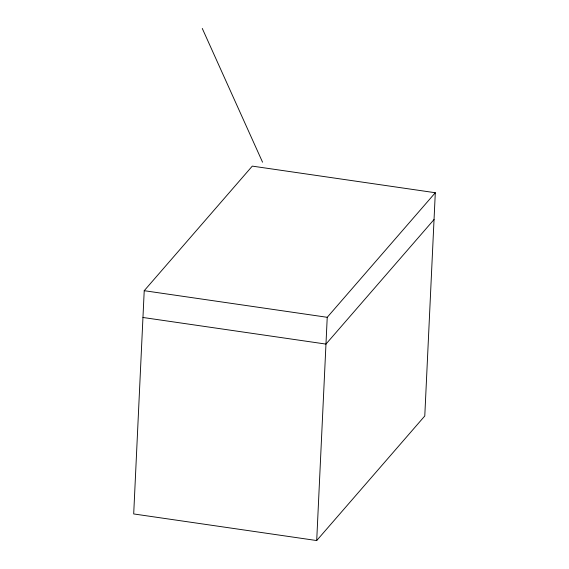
<?xml version="1.0" encoding="UTF-8"?>
<svg xmlns="http://www.w3.org/2000/svg" width="569" height="569" viewBox="0 0 569 569"><rect width="100%" height="100%" fill="white"/><g stroke="black" fill="none" stroke-linecap="round" stroke-linejoin="round"><path stroke-width="0.85" d="M144.22 290.695L133.694 513.942L316.705 540.55L424.78 415.982L435.306 192.735L252.295 166.12L144.22 290.695L327.232 317.303L435.306 192.735M316.705 540.55L327.232 317.303M434.047 219.52L325.966 344.089L142.954 317.481M202.279 28.45L262.551 162.193"/></g></svg>
